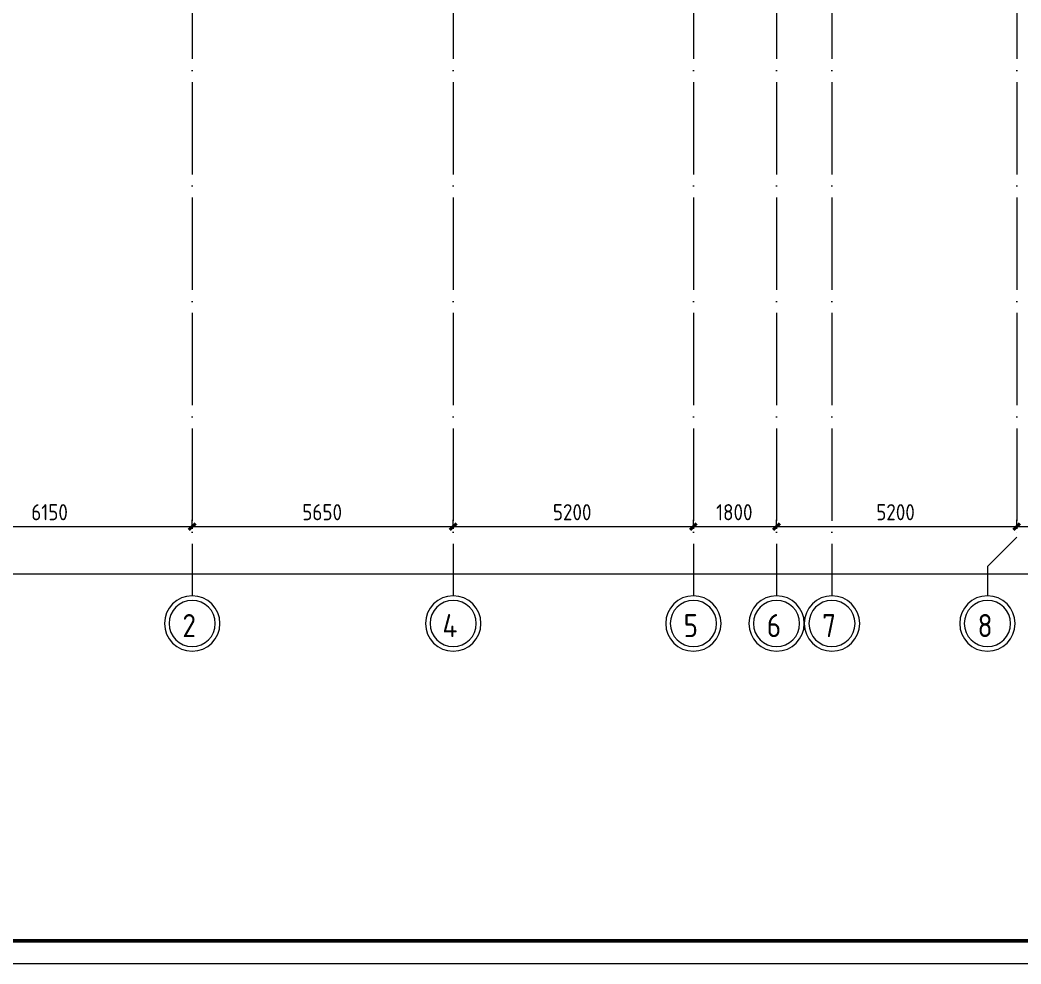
# Model space of a CAD drawing. Header units: millimetres. Extents: x -88595 to 880822, y -1054509 to -148035.
# Drawn here: x 267787 to 289455, y -304452 to -284008 of the extents above; entities that cross this region are included whole.
import ezdxf

# ---------------------------------------------------------------- set-up
doc = ezdxf.new("R2010")
doc.units = ezdxf.units.MM
doc.linetypes.add('ADSK_Линия сетки', pattern=[25, 20, -2.5, 0, -2.5])
for name, color, linetype, lineweight in [('Оборудование', 7, 'Continuous', 18), ('Оси', 7, 'Continuous', 9), ('Основные надписи', 7, 'Continuous', 30), ('Размеры', 7, 'Continuous', 9), ('Тонкие линии', 7, 'Continuous', 18)]:
    doc.layers.add(name, color=color, linetype=linetype, lineweight=lineweight)
doc.styles.add('GOST Common_1', font='GOST_Common.ttf', dxfattribs={"width": 0.9, "height": 500})
doc.styles.add('GOST Common_3', font='GOST_Common.ttf', dxfattribs={"width": 0.9, "height": 2.5})

# ---------------------------------------------------------------- blocks, each defined once
blk = doc.blocks.new('ADSK_Рамка - Форма 3-3616731-План подвала_')
at = {"layer": 'Основные надписи', "lineweight": 50}
blk.add_line((-1361, -143.5), (-197, -143.5), dxfattribs=at)
at = {"layer": 'Тонкие линии', "lineweight": 20}
blk.add_line((-192, -148.5), (-1381, -148.5), dxfattribs=at)
blk = doc.blocks.new('2 этаж')
at = {"layer": 'Оси', "linetype": 'ADSK_Линия сетки', "ltscale": 100}
for p, q in [((300848, 662457), (300848, 631330)), ((306498, 662457), (306498, 631330)), ((311698, 662457), (311698, 631330)), ((313498, 662457), (313498, 631330)), ((314698, 662457), (314698, 631330)), ((318698, 662457), (318698, 632600))]:
    blk.add_line(p, q, dxfattribs=at)
at = {"layer": 'Оси', "ltscale": 100}
for p, q in [((318698, 632600), (318063, 631965)), ((318063, 631965), (318063, 631330))]:
    blk.add_line(p, q, dxfattribs=at)
at = {"layer": 'Оси', "lineweight": 20}
for centre, radius, start, end in [((300848, 630730), 600, 0, 180), ((300848, 630730), 500, 0, 180), ((306498, 630730), 600, 0, 180), ((306498, 630730), 500, 0, 180), ((311698, 630730), 600, 0, 180), ((311698, 630730), 500, 0, 180), ((313498, 630730), 600, 0, 180), ((313498, 630730), 500, 0, 180), ((314698, 630730), 600, 0, 180), ((314698, 630730), 500, 0, 180), ((318063, 630730), 600, 0, 180), ((318063, 630730), 500, 0, 180), ((300848, 630730), 600, 180, 0), ((300848, 630730), 500, 180, 0), ((306498, 630730), 600, 180, 0), ((306498, 630730), 500, 180, 0), ((311698, 630730), 600, 180, 0), ((311698, 630730), 500, 180, 0), ((313498, 630730), 600, 180, 0), ((313498, 630730), 500, 180, 0), ((314698, 630730), 600, 180, 0), ((314698, 630730), 500, 180, 0), ((318063, 630730), 600, 180, 0), ((318063, 630730), 500, 180, 0)]:
    blk.add_arc(centre, radius, start, end, dxfattribs=at)
at = {"layer": 'Размеры', "lineweight": 20}
for p, q in [((300848, 632828), (300848, 632978)), ((300848, 632828), (300848, 632978)), ((306498, 632828), (306498, 632978)), ((306498, 632828), (306498, 632978)), ((311698, 632828), (311698, 632978)), ((311698, 632828), (311698, 632978)), ((313498, 632828), (313498, 632978)), ((313498, 632828), (313498, 632978)), ((318698, 632828), (318698, 632978)), ((318698, 632828), (318698, 632978)), ((294548, 632828), (300848, 632828)), ((300848, 632828), (300848, 632778)), ((300848, 632828), (306498, 632828)), ((300848, 632828), (300848, 632778)), ((306498, 632828), (306498, 632778)), ((306498, 632828), (311698, 632828)), ((306498, 632828), (306498, 632778)), ((311698, 632828), (311698, 632778)), ((311698, 632828), (313498, 632828)), ((311698, 632828), (311698, 632778)), ((313498, 632828), (313498, 632778)), ((313498, 632828), (318698, 632828)), ((313498, 632828), (313498, 632778)), ((318698, 632828), (318698, 632778)), ((318698, 632828), (319498, 632828)), ((318698, 632828), (318698, 632778)), ((294548, 631809), (362448, 631809))]:
    blk.add_line(p, q, dxfattribs=at)
at = {"layer": 'Размеры', "lineweight": 40}
for p, q in [((300848, 632828), (300777, 632757)), ((300848, 632828), (300777, 632757)), ((300848, 632828), (300918, 632898)), ((300848, 632828), (300918, 632898)), ((306498, 632828), (306427, 632757)), ((306498, 632828), (306427, 632757)), ((306498, 632828), (306568, 632898)), ((306498, 632828), (306568, 632898)), ((311698, 632828), (311627, 632757)), ((311698, 632828), (311627, 632757)), ((311698, 632828), (311768, 632898)), ((311698, 632828), (311768, 632898)), ((313498, 632828), (313427, 632757)), ((313498, 632828), (313427, 632757)), ((313498, 632828), (313568, 632898)), ((313498, 632828), (313568, 632898)), ((318698, 632828), (318627, 632757)), ((318698, 632828), (318627, 632757)), ((318698, 632828), (318768, 632898)), ((318698, 632828), (318768, 632898))]:
    blk.add_line(p, q, dxfattribs=at)
at = {"layer": 'Оси', "style": 'GOST Common_1', "width": 0.9}
for s, p in [('2', (300636, 630435)), ('4', (306266, 630435)), ('5', (311486, 630435)), ('6', (313286, 630435)), ('7', (314484, 630435)), ('8', (317851, 630435))]:
    blk.add_text(s, height=500, dxfattribs=at).set_placement(p)
at = {"layer": 'Размеры', "lineweight": 20, "char_height": 350, "attachment_point": 1, "line_spacing_factor": 1.022761, "style": 'GOST Common_3'}
for s, insert, width in [('6150', (297364, 633315), 980.83), ('5650', (303231, 633315), 1059.58), ('5200', (308656, 633315), 1059.58), ('1800', (312189, 633315), 980.83), ('5200', (315656, 633315), 1059.58)]:
    blk.add_mtext(s, dxfattribs=dict(at, insert=insert, width=width))

msp = doc.modelspace()

# ---------------------------------------------------------------- block references
at = {"layer": 'Оборудование', "color": 5, "true_color": 0x0000ff}
msp.add_blockref('2 этаж', (-29334, -927808), dxfattribs=at)
at = {"layer": 'Основные надписи', "lineweight": 9, "xscale": 100, "yscale": 100, "zscale": 100}
msp.add_blockref('ADSK_Рамка - Форма 3-3616731-План подвала_', (378463, -289602), dxfattribs=at)

doc.saveas('drawing.dxf')
